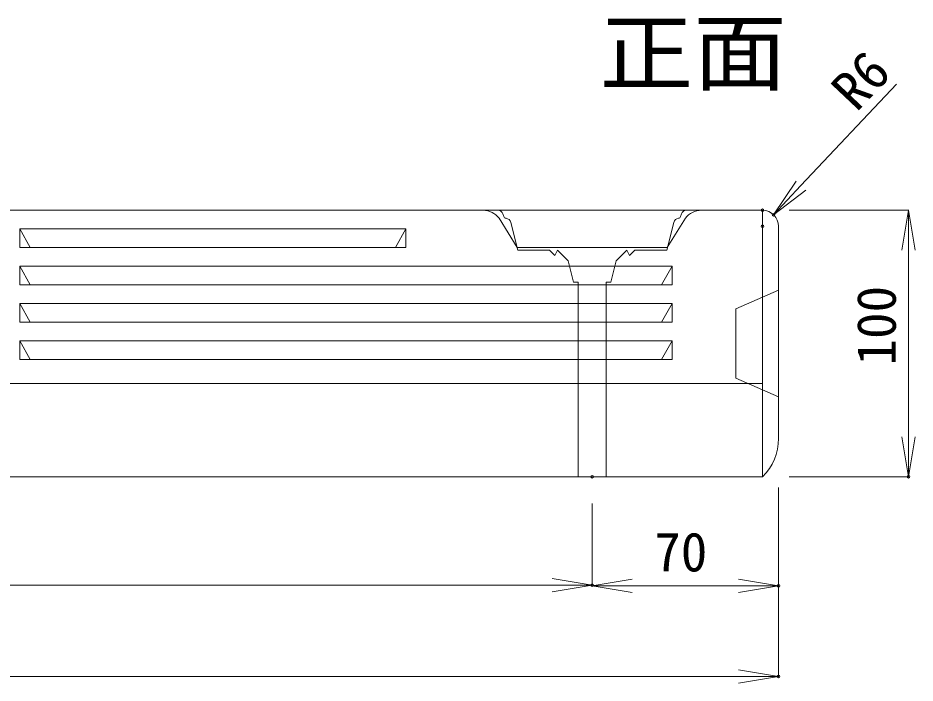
# Model space of a CAD drawing. Units: millimetres, scale not verified. Extents: x -1224 to 1080, y -808 to 808.
# Drawn here: x 142.3 to 479.3, y 88.9 to 338.5 of the extents above; entities that cross this region are included whole.
import ezdxf
from ezdxf.enums import TextEntityAlignment as Align

# ---------------------------------------------------------------- set-up
doc = ezdxf.new("R2010")
doc.units = ezdxf.units.MM
doc.header["$LTSCALE"] = 8
doc.layers.add('0-0', color=7, linetype='Continuous', lineweight=18)
doc.styles.add('ＭＳ ゴシック', font='')
doc.styles.get('ＭＳ ゴシック').set_extended_font_data('MS Gothic')

msp = doc.modelspace()

# ---------------------------------------------------------------- linework, layer by layer
at = {"layer": '0-0'}
for p, q in [((436.437, 275.608), (472.361, 313.664)), ((426.14, 264.701), (436.437, 275.608)), ((-165.978, 266.338), (422.022, 266.338)), ((422.022, 266.338), (422.022, 166.338)), ((432.022, 266.338), (476.971, 266.338)), ((476.791, 266.338), (476.791, 251.338)), ((329.888, 252.338), (323.022, 263.338)), ((324.477, 264.97), (324.798, 264.008)), ((386.155, 252.338), (393.022, 263.338)), ((391.566, 264.97), (391.245, 264.008)), ((327.4, 261.823), (330.022, 251.338)), ((388.643, 261.823), (386.022, 251.338)), ((421.932, 260.338), (422.112, 260.338)), ((422.022, 260.248), (422.022, 260.428)), ((428.022, 260.338), (428.022, 180.621)), ((143.017, 259.338), (143.017, 252.338)), ((143.017, 259.338), (288.017, 259.338)), ((143.017, 259.338), (146.957, 252.338)), ((288.017, 259.338), (284.077, 252.338)), ((288.017, 259.338), (288.017, 252.338)), ((143.017, 252.338), (288.017, 252.338)), ((386.155, 252.338), (329.888, 252.338)), ((330.022, 251.338), (342.022, 251.338)), ((337.022, 251.338), (342.022, 251.338)), ((342.022, 251.338), (344.022, 249.338)), ((344.022, 249.338), (345.022, 251.338)), ((349.022, 247.338), (345.022, 251.338)), ((367.022, 247.338), (371.022, 251.338)), ((372.022, 249.338), (371.022, 251.338)), ((374.022, 251.338), (372.022, 249.338)), ((386.022, 251.338), (374.022, 251.338)), ((476.791, 251.338), (476.791, 181.338)), ((351.022, 239.338), (349.022, 247.338)), ((365.022, 239.338), (367.022, 247.338)), ((143.017, 245.338), (143.017, 238.338)), ((143.017, 245.338), (388.017, 245.338)), ((143.017, 245.338), (146.957, 238.338)), ((388.017, 245.338), (384.077, 238.338)), ((388.017, 245.338), (388.017, 238.338)), ((143.017, 238.338), (388.017, 238.338)), ((143.017, 231.338), (143.017, 224.338)), ((143.017, 231.338), (388.017, 231.338)), ((143.017, 231.338), (146.957, 224.338)), ((388.017, 231.338), (384.077, 224.338)), ((388.017, 231.338), (388.017, 224.338)), ((143.017, 224.338), (388.017, 224.338)), ((143.017, 217.338), (143.017, 210.338)), ((143.017, 217.338), (388.017, 217.338)), ((143.017, 217.338), (146.957, 210.338)), ((388.017, 217.338), (384.077, 210.338)), ((388.017, 217.338), (388.017, 210.338)), ((143.017, 210.338), (388.017, 210.338)), ((412.022, 203.338), (428.022, 196.338)), ((-165.978, 201.338), (422.022, 201.338)), ((476.791, 166.338), (476.791, 181.338)), ((-165.978, 166.338), (422.022, 166.338)), ((432.022, 166.338), (476.971, 166.338)), ((428.022, 162.338), (428.022, 125.225)), ((428.022, 162.338), (428.022, 91.206)), ((358.022, 156.338), (358.022, 125.405)), ((358.022, 156.338), (358.022, 125.225)), ((-86.978, 125.585), (343.022, 125.585)), ((358.022, 125.585), (343.022, 125.585)), ((358.022, 125.405), (373.022, 125.405)), ((373.022, 125.405), (413.022, 125.405)), ((428.022, 125.405), (413.022, 125.405)), ((-156.978, 91.386), (413.022, 91.386)), ((428.022, 91.386), (413.022, 91.386))]:
    msp.add_line(p, q, dxfattribs=at)
for points in [[(438.255, 273.892), (426.14, 264.701), (434.619, 277.325)], [(474.291, 251.338), (476.791, 266.338), (479.291, 251.338)], [(352.772, 166.338), (352.772, 239.338), (351.022, 239.338)], [(363.272, 166.338), (363.272, 239.338), (365.022, 239.338)], [(428.022, 236.338), (412.022, 229.338), (412.022, 203.338)], [(479.291, 181.338), (476.791, 166.338), (474.291, 181.338)], [(343.022, 128.085), (358.022, 125.585), (343.022, 123.085)], [(373.022, 122.905), (358.022, 125.405), (373.022, 127.905)], [(413.022, 127.905), (428.022, 125.405), (413.022, 122.905)], [(413.022, 93.886), (428.022, 91.386), (413.022, 88.886)]]:
    msp.add_lwpolyline(points, dxfattribs=at)
for centre in [(422.022, 266.338), (426.14, 264.701), (422.022, 260.338), (358.022, 166.338), (358.022, 166.338), (476.791, 166.338), (358.022, 125.585), (428.022, 125.405), (428.022, 91.386)]:
    msp.add_circle(centre, 0.5, dxfattribs=at)
for centre, radius, start, end in [((317.073, 258.941), 7.396, 36.46849, 90.40141), ((322.58, 264.338), 2, 18.43495, 90), ((393.463, 264.338), 2, 90, 161.56505), ((398.97, 258.941), 7.396, 89.5986, 143.53151), ((422.022, 260.338), 6, 0, 90), ((325.747, 264.324), 1, 198.43495, 264.51232), ((325.46, 261.338), 2, 14.03624, 84.51232), ((390.583, 261.338), 2, 95.48768, 165.96376), ((390.296, 264.324), 1, 275.48768, 341.56505), ((408.022, 180.621), 20, 314.427, 0)]:
    msp.add_arc(centre, radius, start, end, dxfattribs=at)

# ---------------------------------------------------------------- texts
at = {"layer": '0-0', "style": 'ＭＳ ゴシック', "width": 1.1}
msp.add_text('正面', height=23.46, dxfattribs=at).set_placement((360.767, 306.74), align=Align.BOTTOM_LEFT)
at = {"layer": '0-0', "color": 4, "style": 'ＭＳ ゴシック'}
for s, rotation, p in [('R6', 46.651, (460.467, 299.834)), ('100', 90, (476.464, 208.061))]:
    msp.add_text(s, height=14.66, rotation=rotation, dxfattribs=at).set_placement(p, align=Align.BOTTOM_LEFT)
msp.add_text('70', height=14.66, dxfattribs=at).set_placement((381.324, 126.391), align=Align.BOTTOM_LEFT)

doc.saveas('drawing.dxf')
